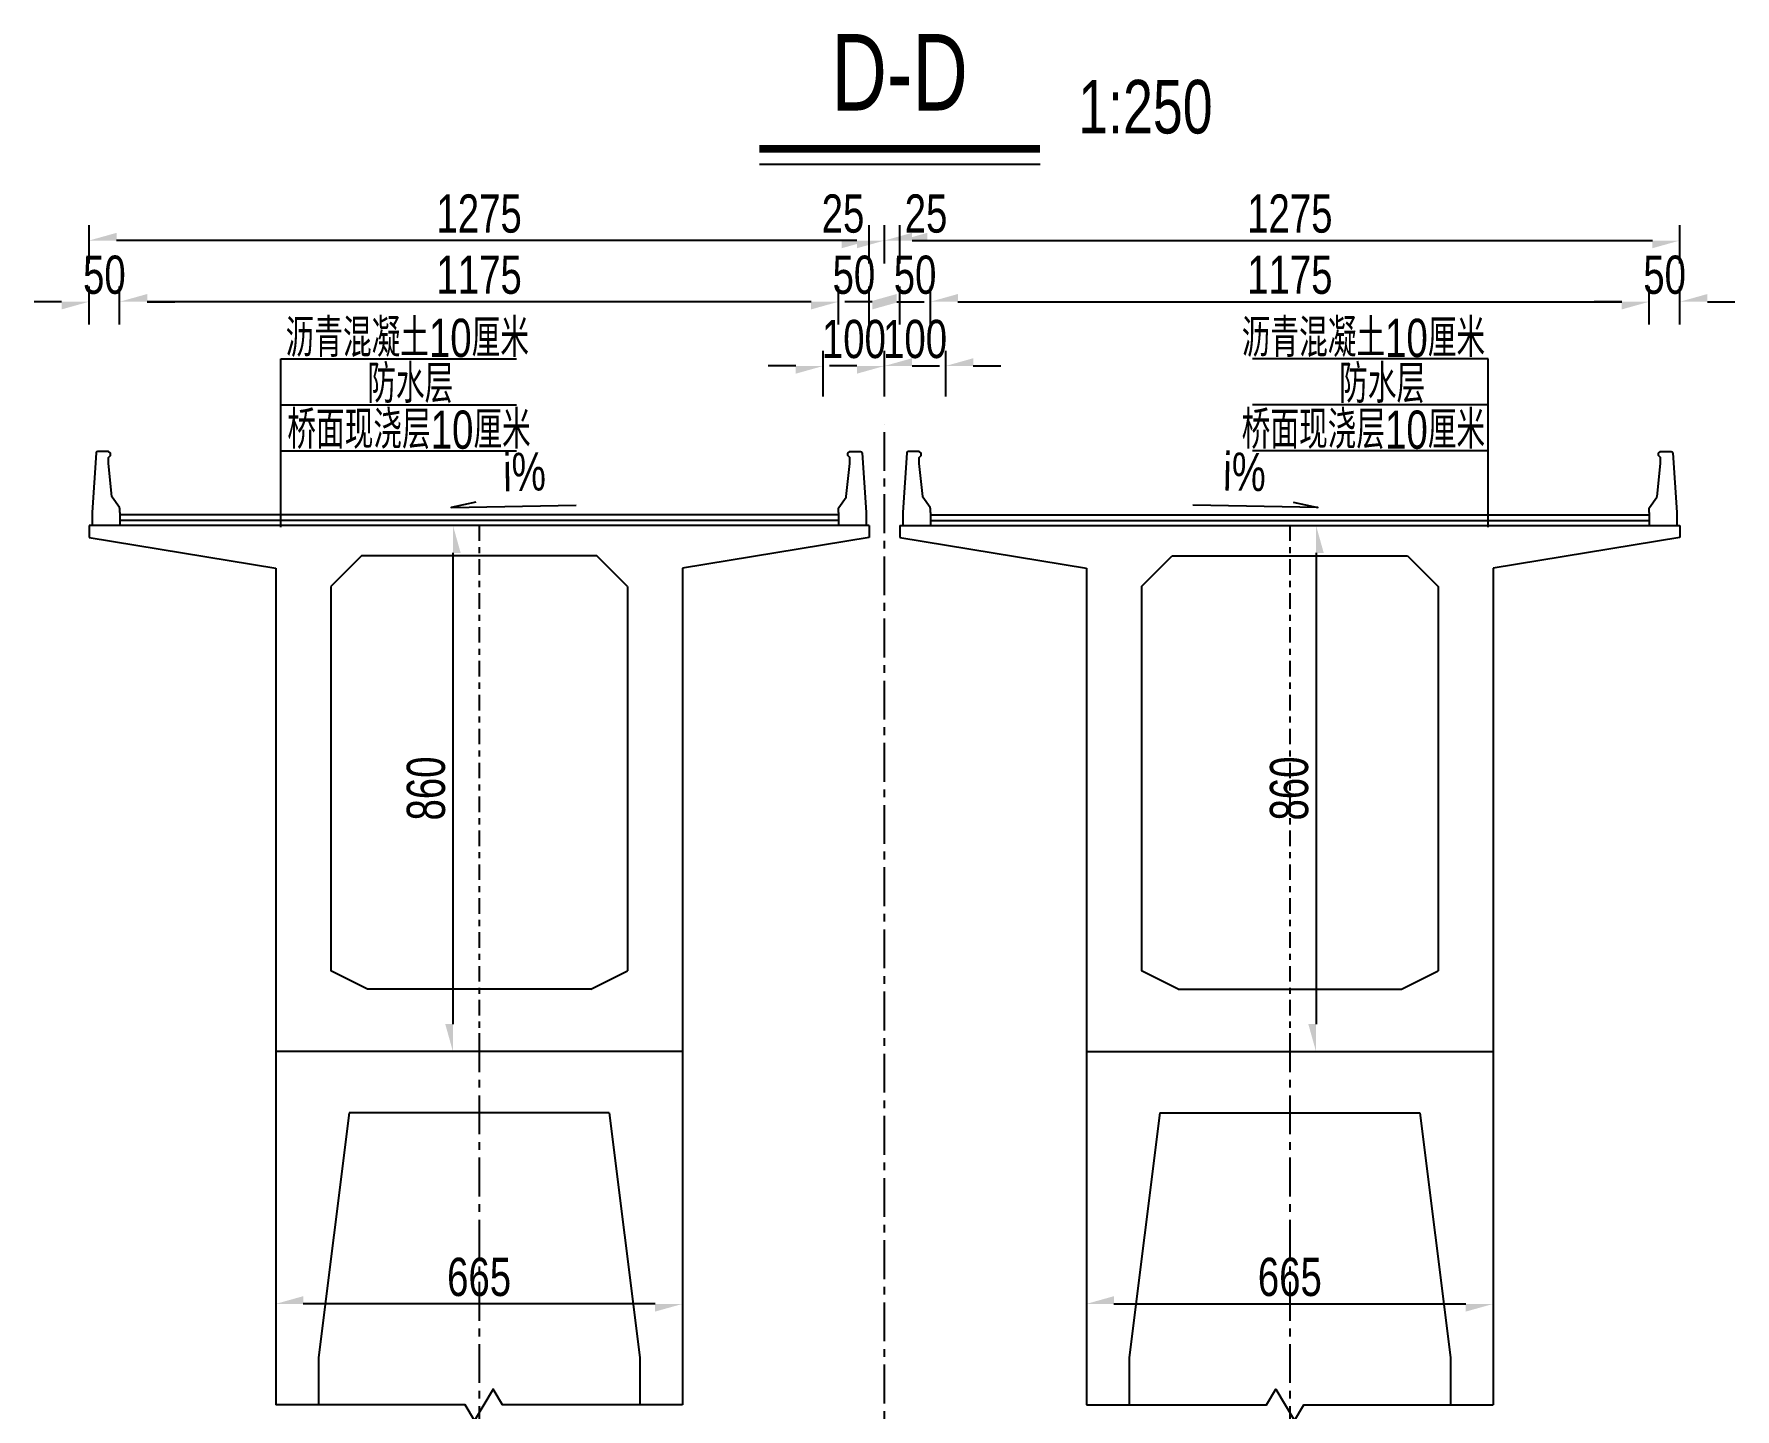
# Model space of a CAD drawing. Header units: millimetres. Extents: x 465729 to 466910, y 3671885 to 3673357.
# Drawn here: x 466882.57 to 466910.37, y 3673265.91 to 3673288.38 of the extents above; entities that cross this region are included whole.
import ezdxf
from ezdxf.enums import TextEntityAlignment as Align

# ---------------------------------------------------------------- set-up
doc = ezdxf.new("R2010")
doc.units = ezdxf.units.MM
doc.header["$LTSCALE"] = 0.2
doc.linetypes.add('CENTER', pattern=[50.8, 31.75, -6.35, 6.35, -6.35])
for name, color, linetype in [('折断线', 7, 'Continuous'), ('桥梁横断面', 3, 'Continuous'), ('横断面(基础)', 7, 'Continuous'), ('横断面(墩台身)', 7, 'Continuous')]:
    doc.layers.add(name, color=color, linetype=linetype)
doc.styles.add('BOM_Font', font='enTxt.shx', dxfattribs={"width": 0.75, "bigfont": 'hzTxt.shx'})
doc.dimstyles.new('BOM_Dim', dxfattribs={"dimscale": 0.1, "dimtxt": 2.5, "dimasz": 1.8, "dimexe": 1, "dimexo": 3, "dimgap": 0, "dimtad": 1, "dimdec": 1, "dimlfac": 100, "dimzin": 9, "dimdsep": 46, "dimtxsty": 'BOM_Font', "dimblk": 'ArrHalf', "dimblk1": 'ArrHalf', "dimblk2": 'ArrHalf', "dimcen": 0.5, "dimclrd": 7, "dimclre": 7, "dimclrt": 7, "dimaunit": 1, "dimadec": 0, "dimazin": 2, "dimtfac": 1, "dimtdec": 1, "dimtofl": 0, "dimtmove": 2, "dimatfit": 3, "dimfxl": 1, "dimtolj": 1, "dimtzin": 0, "dimarcsym": 0})

# ---------------------------------------------------------------- blocks, each defined once
blk = doc.blocks.new('ArrHalf')
at = {"linetype": 'Continuous'}
blk.add_hatch(color=0, dxfattribs=at).paths.add_polyline_path([(-1, 0), (-1, -0.28), (0, 0)])
blk = doc.blocks.new('*D143')
at = {"layer": 'Defpoints', "color": 0, "linetype": 'Continuous', "transparency": 16777216}
for p in [(466896.467, 3673282.952), (466895.467, 3673281.702), (466896.467, 3673281.702)]:
    blk.add_point(p, dxfattribs=at)
at = {"layer": '桥梁横断面', "color": 7, "linetype": 'Continuous', "lineweight": -2, "transparency": 16777216}
for p, q in [((466895.017, 3673282.952), (466894.567, 3673282.952)), ((466895.467, 3673282.452), (466895.467, 3673283.202)), ((466896.467, 3673282.452), (466896.467, 3673283.202)), ((466896.917, 3673282.952), (466897.367, 3673282.952))]:
    blk.add_line(p, q, dxfattribs=at)
at = {"layer": '桥梁横断面', "color": 7, "linetype": 'Continuous', "lineweight": -2, "transparency": 16777216, "xscale": 0.45, "yscale": 0.45, "zscale": 0.45}
blk.add_blockref('ArrHalf', (466895.467, 3673282.952), dxfattribs=at)
at = {"layer": '桥梁横断面', "color": 7, "linetype": 'Continuous', "lineweight": -2, "transparency": 16777216, "xscale": 0.45, "yscale": 0.45, "zscale": 0.45, "rotation": 180}
blk.add_blockref('ArrHalf', (466896.467, 3673282.952), dxfattribs=at)
at = {"layer": '桥梁横断面', "color": 7, "linetype": 'Continuous', "transparency": 16777216, "insert": (466895.967, 3673283.389), "char_height": 0.625, "attachment_point": 5, "style": 'BOM_Font'}
blk.add_mtext('\\A1;100', dxfattribs=at)
blk = doc.blocks.new('*D144')
at = {"layer": 'Defpoints', "color": 0, "linetype": 'Continuous', "transparency": 16777216}
for p in [(466896.217, 3673285.002), (466896.217, 3673282.002), (466896.467, 3673282.002)]:
    blk.add_point(p, dxfattribs=at)
at = {"layer": '桥梁横断面', "color": 7, "linetype": 'Continuous', "lineweight": -2, "transparency": 16777216}
for p, q in [((466896.217, 3673284.627), (466896.217, 3673285.252)), ((466896.467, 3673284.627), (466896.467, 3673285.252)), ((466895.767, 3673285.002), (466895.317, 3673285.002)), ((466896.917, 3673285.002), (466897.367, 3673285.002))]:
    blk.add_line(p, q, dxfattribs=at)
at = {"layer": '桥梁横断面', "color": 7, "linetype": 'Continuous', "lineweight": -2, "transparency": 16777216, "xscale": 0.45, "yscale": 0.45, "zscale": 0.45}
blk.add_blockref('ArrHalf', (466896.217, 3673285.002), dxfattribs=at)
at = {"layer": '桥梁横断面', "color": 7, "linetype": 'Continuous', "lineweight": -2, "transparency": 16777216, "xscale": 0.45, "yscale": 0.45, "zscale": 0.45, "rotation": 180}
blk.add_blockref('ArrHalf', (466896.467, 3673285.002), dxfattribs=at)
at = {"layer": '桥梁横断面', "color": 7, "linetype": 'Continuous', "transparency": 16777216, "insert": (466895.789, 3673285.439), "char_height": 0.625, "attachment_point": 5, "style": 'BOM_Font'}
blk.add_mtext('\\A1;25', dxfattribs=at)
blk = doc.blocks.new('*D145')
at = {"layer": 'Defpoints', "color": 0, "linetype": 'Continuous', "transparency": 16777216}
for p in [(466883.967, 3673284.002), (466883.967, 3673282.002), (466895.717, 3673282.002)]:
    blk.add_point(p, dxfattribs=at)
at = {"layer": '桥梁横断面', "color": 7, "linetype": 'Continuous', "lineweight": -2, "transparency": 16777216}
for p, q in [((466883.967, 3673283.627), (466883.967, 3673284.252)), ((466895.717, 3673283.627), (466895.717, 3673284.252)), ((466895.267, 3673284.002), (466884.417, 3673284.002))]:
    blk.add_line(p, q, dxfattribs=at)
at = {"layer": '桥梁横断面', "color": 7, "linetype": 'Continuous', "lineweight": -2, "transparency": 16777216, "xscale": 0.45, "yscale": 0.45, "zscale": 0.45, "rotation": 180}
blk.add_blockref('ArrHalf', (466883.967, 3673284.002), dxfattribs=at)
at = {"layer": '桥梁横断面', "color": 7, "linetype": 'Continuous', "lineweight": -2, "transparency": 16777216, "xscale": 0.45, "yscale": 0.45, "zscale": 0.45}
blk.add_blockref('ArrHalf', (466895.717, 3673284.002), dxfattribs=at)
at = {"layer": '桥梁横断面', "color": 7, "linetype": 'Continuous', "transparency": 16777216, "insert": (466889.842, 3673284.439), "char_height": 0.625, "attachment_point": 5, "style": 'BOM_Font'}
blk.add_mtext('\\A1;1175', dxfattribs=at)
blk = doc.blocks.new('*D146')
at = {"layer": 'Defpoints', "color": 0, "linetype": 'Continuous', "transparency": 16777216}
for p in [(466883.467, 3673285.002), (466883.467, 3673282.002), (466896.217, 3673282.002)]:
    blk.add_point(p, dxfattribs=at)
at = {"layer": '桥梁横断面', "color": 7, "linetype": 'Continuous', "lineweight": -2, "transparency": 16777216}
for p, q in [((466883.467, 3673284.627), (466883.467, 3673285.252)), ((466896.217, 3673284.627), (466896.217, 3673285.252)), ((466895.767, 3673285.002), (466883.917, 3673285.002))]:
    blk.add_line(p, q, dxfattribs=at)
at = {"layer": '桥梁横断面', "color": 7, "linetype": 'Continuous', "lineweight": -2, "transparency": 16777216, "xscale": 0.45, "yscale": 0.45, "zscale": 0.45, "rotation": 180}
blk.add_blockref('ArrHalf', (466883.467, 3673285.002), dxfattribs=at)
at = {"layer": '桥梁横断面', "color": 7, "linetype": 'Continuous', "lineweight": -2, "transparency": 16777216, "xscale": 0.45, "yscale": 0.45, "zscale": 0.45}
blk.add_blockref('ArrHalf', (466896.217, 3673285.002), dxfattribs=at)
at = {"layer": '桥梁横断面', "color": 7, "linetype": 'Continuous', "transparency": 16777216, "insert": (466889.842, 3673285.439), "char_height": 0.625, "attachment_point": 5, "style": 'BOM_Font'}
blk.add_mtext('\\A1;1275', dxfattribs=at)
blk = doc.blocks.new('*D147')
at = {"layer": 'Defpoints', "color": 0, "linetype": 'Continuous', "transparency": 16777216}
for p in [(466895.717, 3673284.002), (466895.717, 3673282.002), (466896.217, 3673282.002)]:
    blk.add_point(p, dxfattribs=at)
at = {"layer": '桥梁横断面', "color": 7, "linetype": 'Continuous', "lineweight": -2, "transparency": 16777216}
for p, q in [((466895.717, 3673283.627), (466895.717, 3673284.252)), ((466896.217, 3673283.627), (466896.217, 3673284.252)), ((466895.267, 3673284.002), (466894.817, 3673284.002)), ((466896.667, 3673284.002), (466897.117, 3673284.002))]:
    blk.add_line(p, q, dxfattribs=at)
at = {"layer": '桥梁横断面', "color": 7, "linetype": 'Continuous', "lineweight": -2, "transparency": 16777216, "xscale": 0.45, "yscale": 0.45, "zscale": 0.45, "rotation": 180}
blk.add_blockref('ArrHalf', (466896.217, 3673284.002), dxfattribs=at)
at = {"layer": '桥梁横断面', "color": 7, "linetype": 'Continuous', "lineweight": -2, "transparency": 16777216, "xscale": 0.45, "yscale": 0.45, "zscale": 0.45}
blk.add_blockref('ArrHalf', (466895.717, 3673284.002), dxfattribs=at)
at = {"layer": '桥梁横断面', "color": 7, "linetype": 'Continuous', "transparency": 16777216, "insert": (466895.967, 3673284.439), "char_height": 0.625, "attachment_point": 5, "style": 'BOM_Font'}
blk.add_mtext('\\A1;50', dxfattribs=at)
blk = doc.blocks.new('*D148')
at = {"layer": 'Defpoints', "color": 0, "linetype": 'Continuous', "transparency": 16777216}
for p in [(466883.467, 3673284.002), (466883.467, 3673282.002), (466883.967, 3673282.002)]:
    blk.add_point(p, dxfattribs=at)
at = {"layer": '桥梁横断面', "color": 7, "linetype": 'Continuous', "lineweight": -2, "transparency": 16777216}
for p, q in [((466883.467, 3673283.627), (466883.467, 3673284.252)), ((466883.967, 3673283.627), (466883.967, 3673284.252)), ((466883.017, 3673284.002), (466882.567, 3673284.002)), ((466884.417, 3673284.002), (466884.867, 3673284.002))]:
    blk.add_line(p, q, dxfattribs=at)
at = {"layer": '桥梁横断面', "color": 7, "linetype": 'Continuous', "lineweight": -2, "transparency": 16777216, "xscale": 0.45, "yscale": 0.45, "zscale": 0.45, "rotation": 180}
blk.add_blockref('ArrHalf', (466883.967, 3673284.002), dxfattribs=at)
at = {"layer": '桥梁横断面', "color": 7, "linetype": 'Continuous', "lineweight": -2, "transparency": 16777216, "xscale": 0.45, "yscale": 0.45, "zscale": 0.45}
blk.add_blockref('ArrHalf', (466883.467, 3673284.002), dxfattribs=at)
at = {"layer": '桥梁横断面', "color": 7, "linetype": 'Continuous', "transparency": 16777216, "insert": (466883.717, 3673284.439), "char_height": 0.625, "attachment_point": 5, "style": 'BOM_Font'}
blk.add_mtext('\\A1;50', dxfattribs=at)
blk = doc.blocks.new('*D175')
at = {"layer": 'Defpoints', "color": 0, "linetype": 'Continuous', "transparency": 16777216}
for p in [(466889.842, 3673280.347), (466889.414, 3673271.747), (466889.842, 3673271.747)]:
    blk.add_point(p, dxfattribs=at)
at = {"layer": '桥梁横断面', "color": 7, "linetype": 'Continuous', "lineweight": -2, "transparency": 16777216}
for p, q in [((466889.217, 3673280.347), (466889.164, 3673280.347)), ((466889.414, 3673279.897), (466889.414, 3673272.197)), ((466889.217, 3673271.747), (466889.164, 3673271.747))]:
    blk.add_line(p, q, dxfattribs=at)
at = {"layer": '桥梁横断面', "color": 7, "linetype": 'Continuous', "lineweight": -2, "transparency": 16777216, "xscale": 0.45, "yscale": 0.45, "zscale": 0.45}
for p, rotation in [((466889.414, 3673280.347), 90), ((466889.414, 3673271.747), 270)]:
    blk.add_blockref('ArrHalf', p, dxfattribs=dict(at, rotation=rotation))
at = {"layer": '桥梁横断面', "color": 7, "linetype": 'Continuous', "transparency": 16777216, "insert": (466888.976, 3673276.047), "char_height": 0.625, "attachment_point": 5, "rotation": 90, "style": 'BOM_Font'}
blk.add_mtext('\\A1;860', dxfattribs=at)
blk = doc.blocks.new('*D149')
at = {"layer": 'Defpoints', "color": 0, "linetype": 'Continuous', "transparency": 16777216}
for p in [(466886.517, 3673267.624), (466886.517, 3673267.39), (466893.167, 3673267.39)]:
    blk.add_point(p, dxfattribs=at)
at = {"layer": '桥梁横断面', "color": 7, "linetype": 'Continuous', "lineweight": -2, "transparency": 16777216}
for p, q in [((466886.517, 3673268.015), (466886.517, 3673267.874)), ((466893.167, 3673268.015), (466893.167, 3673267.874)), ((466892.717, 3673267.624), (466886.967, 3673267.624))]:
    blk.add_line(p, q, dxfattribs=at)
at = {"layer": '桥梁横断面', "color": 7, "linetype": 'Continuous', "lineweight": -2, "transparency": 16777216, "xscale": 0.45, "yscale": 0.45, "zscale": 0.45, "rotation": 180}
blk.add_blockref('ArrHalf', (466886.517, 3673267.624), dxfattribs=at)
at = {"layer": '桥梁横断面', "color": 7, "linetype": 'Continuous', "lineweight": -2, "transparency": 16777216, "xscale": 0.45, "yscale": 0.45, "zscale": 0.45}
blk.add_blockref('ArrHalf', (466893.167, 3673267.624), dxfattribs=at)
at = {"layer": '桥梁横断面', "color": 7, "linetype": 'Continuous', "transparency": 16777216, "insert": (466889.842, 3673268.061), "char_height": 0.625, "attachment_point": 5, "style": 'BOM_Font'}
blk.add_mtext('\\A1;665', dxfattribs=at)
blk = doc.blocks.new('*D157')
at = {"layer": 'Defpoints', "color": 0, "linetype": 'Continuous', "transparency": 16777216}
for p in [(466896.467, 3673282.952), (466896.467, 3673281.702), (466897.467, 3673281.702)]:
    blk.add_point(p, dxfattribs=at)
at = {"layer": '桥梁横断面', "color": 7, "linetype": 'Continuous', "lineweight": -2, "transparency": 16777216}
for p, q in [((466896.017, 3673282.952), (466895.567, 3673282.952)), ((466896.467, 3673282.452), (466896.467, 3673283.202)), ((466897.467, 3673282.452), (466897.467, 3673283.202)), ((466897.917, 3673282.952), (466898.367, 3673282.952))]:
    blk.add_line(p, q, dxfattribs=at)
at = {"layer": '桥梁横断面', "color": 7, "linetype": 'Continuous', "lineweight": -2, "transparency": 16777216, "xscale": 0.45, "yscale": 0.45, "zscale": 0.45}
blk.add_blockref('ArrHalf', (466896.467, 3673282.952), dxfattribs=at)
at = {"layer": '桥梁横断面', "color": 7, "linetype": 'Continuous', "lineweight": -2, "transparency": 16777216, "xscale": 0.45, "yscale": 0.45, "zscale": 0.45, "rotation": 180}
blk.add_blockref('ArrHalf', (466897.467, 3673282.952), dxfattribs=at)
at = {"layer": '桥梁横断面', "color": 7, "linetype": 'Continuous', "transparency": 16777216, "insert": (466896.967, 3673283.389), "char_height": 0.625, "attachment_point": 5, "style": 'BOM_Font'}
blk.add_mtext('\\A1;100', dxfattribs=at)
blk = doc.blocks.new('*D158')
at = {"layer": 'Defpoints', "color": 0, "linetype": 'Continuous', "transparency": 16777216}
for p in [(466896.717, 3673285.002), (466896.467, 3673282.002), (466896.717, 3673282.002)]:
    blk.add_point(p, dxfattribs=at)
at = {"layer": '桥梁横断面', "color": 7, "linetype": 'Continuous', "lineweight": -2, "transparency": 16777216}
for p, q in [((466896.467, 3673284.627), (466896.467, 3673285.252)), ((466896.717, 3673284.627), (466896.717, 3673285.252)), ((466896.017, 3673285.002), (466895.567, 3673285.002)), ((466897.167, 3673285.002), (466897.617, 3673285.002))]:
    blk.add_line(p, q, dxfattribs=at)
at = {"layer": '桥梁横断面', "color": 7, "linetype": 'Continuous', "lineweight": -2, "transparency": 16777216, "xscale": 0.45, "yscale": 0.45, "zscale": 0.45}
blk.add_blockref('ArrHalf', (466896.467, 3673285.002), dxfattribs=at)
at = {"layer": '桥梁横断面', "color": 7, "linetype": 'Continuous', "lineweight": -2, "transparency": 16777216, "xscale": 0.45, "yscale": 0.45, "zscale": 0.45, "rotation": 180}
blk.add_blockref('ArrHalf', (466896.717, 3673285.002), dxfattribs=at)
at = {"layer": '桥梁横断面', "color": 7, "linetype": 'Continuous', "transparency": 16777216, "insert": (466897.146, 3673285.439), "char_height": 0.625, "attachment_point": 5, "style": 'BOM_Font'}
blk.add_mtext('\\A1;25', dxfattribs=at)
blk = doc.blocks.new('*D159')
at = {"layer": 'Defpoints', "color": 0, "linetype": 'Continuous', "transparency": 16777216}
for p in [(466908.967, 3673284.002), (466897.217, 3673282.002), (466908.967, 3673282.002)]:
    blk.add_point(p, dxfattribs=at)
at = {"layer": '桥梁横断面', "color": 7, "linetype": 'Continuous', "lineweight": -2, "transparency": 16777216}
for p, q in [((466897.217, 3673283.627), (466897.217, 3673284.252)), ((466908.967, 3673283.627), (466908.967, 3673284.252)), ((466897.667, 3673284.002), (466908.517, 3673284.002))]:
    blk.add_line(p, q, dxfattribs=at)
at = {"layer": '桥梁横断面', "color": 7, "linetype": 'Continuous', "lineweight": -2, "transparency": 16777216, "xscale": 0.45, "yscale": 0.45, "zscale": 0.45, "rotation": 180}
blk.add_blockref('ArrHalf', (466897.217, 3673284.002), dxfattribs=at)
at = {"layer": '桥梁横断面', "color": 7, "linetype": 'Continuous', "lineweight": -2, "transparency": 16777216, "xscale": 0.45, "yscale": 0.45, "zscale": 0.45}
blk.add_blockref('ArrHalf', (466908.967, 3673284.002), dxfattribs=at)
at = {"layer": '桥梁横断面', "color": 7, "linetype": 'Continuous', "transparency": 16777216, "insert": (466903.092, 3673284.439), "char_height": 0.625, "attachment_point": 5, "style": 'BOM_Font'}
blk.add_mtext('\\A1;1175', dxfattribs=at)
blk = doc.blocks.new('*D160')
at = {"layer": 'Defpoints', "color": 0, "linetype": 'Continuous', "transparency": 16777216}
for p in [(466909.467, 3673285.002), (466896.717, 3673282.002), (466909.467, 3673282.002)]:
    blk.add_point(p, dxfattribs=at)
at = {"layer": '桥梁横断面', "color": 7, "linetype": 'Continuous', "lineweight": -2, "transparency": 16777216}
for p, q in [((466896.717, 3673284.627), (466896.717, 3673285.252)), ((466909.467, 3673284.627), (466909.467, 3673285.252)), ((466897.167, 3673285.002), (466909.017, 3673285.002))]:
    blk.add_line(p, q, dxfattribs=at)
at = {"layer": '桥梁横断面', "color": 7, "linetype": 'Continuous', "lineweight": -2, "transparency": 16777216, "xscale": 0.45, "yscale": 0.45, "zscale": 0.45, "rotation": 180}
blk.add_blockref('ArrHalf', (466896.717, 3673285.002), dxfattribs=at)
at = {"layer": '桥梁横断面', "color": 7, "linetype": 'Continuous', "lineweight": -2, "transparency": 16777216, "xscale": 0.45, "yscale": 0.45, "zscale": 0.45}
blk.add_blockref('ArrHalf', (466909.467, 3673285.002), dxfattribs=at)
at = {"layer": '桥梁横断面', "color": 7, "linetype": 'Continuous', "transparency": 16777216, "insert": (466903.092, 3673285.439), "char_height": 0.625, "attachment_point": 5, "style": 'BOM_Font'}
blk.add_mtext('\\A1;1275', dxfattribs=at)
blk = doc.blocks.new('*D161')
at = {"layer": 'Defpoints', "color": 0, "linetype": 'Continuous', "transparency": 16777216}
for p in [(466897.217, 3673284.002), (466896.717, 3673282.002), (466897.217, 3673282.002)]:
    blk.add_point(p, dxfattribs=at)
at = {"layer": '桥梁横断面', "color": 7, "linetype": 'Continuous', "lineweight": -2, "transparency": 16777216}
for p, q in [((466896.717, 3673283.627), (466896.717, 3673284.252)), ((466897.217, 3673283.627), (466897.217, 3673284.252)), ((466896.267, 3673284.002), (466895.817, 3673284.002)), ((466897.667, 3673284.002), (466898.117, 3673284.002))]:
    blk.add_line(p, q, dxfattribs=at)
at = {"layer": '桥梁横断面', "color": 7, "linetype": 'Continuous', "lineweight": -2, "transparency": 16777216, "xscale": 0.45, "yscale": 0.45, "zscale": 0.45, "rotation": 180}
blk.add_blockref('ArrHalf', (466897.217, 3673284.002), dxfattribs=at)
at = {"layer": '桥梁横断面', "color": 7, "linetype": 'Continuous', "lineweight": -2, "transparency": 16777216, "xscale": 0.45, "yscale": 0.45, "zscale": 0.45}
blk.add_blockref('ArrHalf', (466896.717, 3673284.002), dxfattribs=at)
at = {"layer": '桥梁横断面', "color": 7, "linetype": 'Continuous', "transparency": 16777216, "insert": (466896.967, 3673284.439), "char_height": 0.625, "attachment_point": 5, "style": 'BOM_Font'}
blk.add_mtext('\\A1;50', dxfattribs=at)
blk = doc.blocks.new('*D162')
at = {"layer": 'Defpoints', "color": 0, "linetype": 'Continuous', "transparency": 16777216}
for p in [(466909.467, 3673284.002), (466908.967, 3673282.002), (466909.467, 3673282.002)]:
    blk.add_point(p, dxfattribs=at)
at = {"layer": '桥梁横断面', "color": 7, "linetype": 'Continuous', "lineweight": -2, "transparency": 16777216}
for p, q in [((466908.967, 3673283.627), (466908.967, 3673284.252)), ((466909.467, 3673283.627), (466909.467, 3673284.252)), ((466908.517, 3673284.002), (466908.067, 3673284.002)), ((466909.917, 3673284.002), (466910.367, 3673284.002))]:
    blk.add_line(p, q, dxfattribs=at)
at = {"layer": '桥梁横断面', "color": 7, "linetype": 'Continuous', "lineweight": -2, "transparency": 16777216, "xscale": 0.45, "yscale": 0.45, "zscale": 0.45, "rotation": 180}
blk.add_blockref('ArrHalf', (466909.467, 3673284.002), dxfattribs=at)
at = {"layer": '桥梁横断面', "color": 7, "linetype": 'Continuous', "lineweight": -2, "transparency": 16777216, "xscale": 0.45, "yscale": 0.45, "zscale": 0.45}
blk.add_blockref('ArrHalf', (466908.967, 3673284.002), dxfattribs=at)
at = {"layer": '桥梁横断面', "color": 7, "linetype": 'Continuous', "transparency": 16777216, "insert": (466909.217, 3673284.439), "char_height": 0.625, "attachment_point": 5, "style": 'BOM_Font'}
blk.add_mtext('\\A1;50', dxfattribs=at)
blk = doc.blocks.new('*D176')
at = {"layer": 'Defpoints', "color": 0, "linetype": 'Continuous', "transparency": 16777216}
for p in [(466903.092, 3673280.347), (466903.092, 3673271.747), (466903.52, 3673271.747)]:
    blk.add_point(p, dxfattribs=at)
at = {"layer": '桥梁横断面', "color": 7, "linetype": 'Continuous', "lineweight": -2, "transparency": 16777216}
for p, q in [((466903.717, 3673280.347), (466903.77, 3673280.347)), ((466903.52, 3673279.897), (466903.52, 3673272.197)), ((466903.717, 3673271.747), (466903.77, 3673271.747))]:
    blk.add_line(p, q, dxfattribs=at)
at = {"layer": '桥梁横断面', "color": 7, "linetype": 'Continuous', "lineweight": -2, "transparency": 16777216, "xscale": 0.45, "yscale": 0.45, "zscale": 0.45}
for p, rotation in [((466903.52, 3673280.347), 90), ((466903.52, 3673271.747), 270)]:
    blk.add_blockref('ArrHalf', p, dxfattribs=dict(at, rotation=rotation))
at = {"layer": '桥梁横断面', "color": 7, "linetype": 'Continuous', "transparency": 16777216, "insert": (466903.083, 3673276.047), "char_height": 0.625, "attachment_point": 5, "rotation": 90, "style": 'BOM_Font'}
blk.add_mtext('\\A1;860', dxfattribs=at)
blk = doc.blocks.new('*D163')
at = {"layer": 'Defpoints', "color": 0, "linetype": 'Continuous', "transparency": 16777216}
for p in [(466899.767, 3673267.39), (466906.417, 3673267.624), (466906.417, 3673267.39)]:
    blk.add_point(p, dxfattribs=at)
at = {"layer": '桥梁横断面', "color": 7, "linetype": 'Continuous', "lineweight": -2, "transparency": 16777216}
for p, q in [((466899.767, 3673268.015), (466899.767, 3673267.874)), ((466906.417, 3673268.015), (466906.417, 3673267.874)), ((466900.217, 3673267.624), (466905.967, 3673267.624))]:
    blk.add_line(p, q, dxfattribs=at)
at = {"layer": '桥梁横断面', "color": 7, "linetype": 'Continuous', "lineweight": -2, "transparency": 16777216, "xscale": 0.45, "yscale": 0.45, "zscale": 0.45, "rotation": 180}
blk.add_blockref('ArrHalf', (466899.767, 3673267.624), dxfattribs=at)
at = {"layer": '桥梁横断面', "color": 7, "linetype": 'Continuous', "lineweight": -2, "transparency": 16777216, "xscale": 0.45, "yscale": 0.45, "zscale": 0.45}
blk.add_blockref('ArrHalf', (466906.417, 3673267.624), dxfattribs=at)
at = {"layer": '桥梁横断面', "color": 7, "linetype": 'Continuous', "transparency": 16777216, "insert": (466903.092, 3673268.061), "char_height": 0.625, "attachment_point": 5, "style": 'BOM_Font'}
blk.add_mtext('\\A1;665', dxfattribs=at)

msp = doc.modelspace()

# ---------------------------------------------------------------- linework, layer by layer
at = {"linetype": 'Continuous'}
for p, q in [((466883.9672, 3673280.5568), (466883.9672, 3673280.3468)), ((466895.7172, 3673280.5568), (466895.7172, 3673280.3468)), ((466897.2172, 3673280.5568), (466897.2172, 3673280.3468)), ((466908.9672, 3673280.5568), (466908.9672, 3673280.3468))]:
    msp.add_line(p, q, dxfattribs=at)
at = {"layer": '折断线', "color": 7, "linetype": 'Continuous', "ltscale": 0.5}
for points in [[(466893.1672, 3673265.974), (466890.2232, 3673265.974), (466890.0702, 3673266.229), (466889.7642, 3673265.719), (466889.6112, 3673265.974), (466886.5172, 3673265.974)], [(466899.7672, 3673265.974), (466902.7112, 3673265.974), (466902.8642, 3673266.229), (466903.1702, 3673265.719), (466903.3232, 3673265.974), (466906.4172, 3673265.974)]]:
    msp.add_lwpolyline(points, dxfattribs=at)
at = {"layer": '桥梁横断面', "color": 7, "linetype": 'Continuous'}
for p, q in [((466886.5999, 3673280.3173), (466886.5999, 3673283.0673)), ((466886.5999, 3673283.0673), (466890.4504, 3673283.0673)), ((466906.3345, 3673283.0673), (466902.484, 3673283.0673)), ((466906.3345, 3673280.3173), (466906.3345, 3673283.0673)), ((466886.5999, 3673282.3173), (466890.4504, 3673282.3173)), ((466906.3345, 3673282.3173), (466902.484, 3673282.3173)), ((466886.5999, 3673281.5673), (466890.4504, 3673281.5673)), ((466906.3345, 3673281.5673), (466902.484, 3673281.5673))]:
    msp.add_line(p, q, dxfattribs=at)
at = {"layer": '桥梁横断面', "color": 7, "linetype": 'CENTER', "ltscale": 0.1}
msp.add_line((466896.4672, 3673257.8696), (466896.4672, 3673282.0018), dxfattribs=at)
at = {"layer": '桥梁横断面', "color": 3, "linetype": 'Continuous', "ltscale": 0.05}
for p, q in [((466895.7172, 3673280.5168), (466883.9672, 3673280.5168)), ((466897.2172, 3673280.5168), (466908.9672, 3673280.5168)), ((466896.2172, 3673280.3468), (466883.4672, 3673280.3468)), ((466883.4672, 3673280.3468), (466883.4672, 3673280.1468)), ((466896.2172, 3673280.3468), (466896.2172, 3673280.1468)), ((466896.7172, 3673280.3468), (466909.4672, 3673280.3468)), ((466896.7172, 3673280.3468), (466896.7172, 3673280.1468)), ((466909.4672, 3673280.3468), (466909.4672, 3673280.1468)), ((466883.4672, 3673280.1468), (466886.5172, 3673279.6468)), ((466896.2172, 3673280.1468), (466893.1672, 3673279.6468)), ((466896.7172, 3673280.1468), (466899.7672, 3673279.6468)), ((466909.4672, 3673280.1468), (466906.4172, 3673279.6468)), ((466886.5172, 3673279.6468), (466886.5172, 3673271.7468)), ((466887.9172, 3673279.8468), (466887.4172, 3673279.3468)), ((466891.7672, 3673279.8468), (466887.9172, 3673279.8468)), ((466892.2672, 3673279.3468), (466891.7672, 3673279.8468)), ((466893.1672, 3673279.6468), (466893.1672, 3673271.7468)), ((466899.7672, 3673279.6468), (466899.7672, 3673271.7468)), ((466900.6672, 3673279.3468), (466901.1672, 3673279.8468)), ((466901.1672, 3673279.8468), (466905.0172, 3673279.8468)), ((466905.0172, 3673279.8468), (466905.5172, 3673279.3468)), ((466906.4172, 3673279.6468), (466906.4172, 3673271.7468)), ((466887.4172, 3673279.3468), (466887.4172, 3673273.0668)), ((466892.2672, 3673279.3468), (466892.2672, 3673273.0668)), ((466900.6672, 3673279.3468), (466900.6672, 3673273.0668)), ((466905.5172, 3673279.3468), (466905.5172, 3673273.0668)), ((466888.0172, 3673272.7668), (466887.4172, 3673273.0668)), ((466891.6672, 3673272.7668), (466892.2672, 3673273.0668)), ((466901.2672, 3673272.7668), (466900.6672, 3673273.0668)), ((466904.9172, 3673272.7668), (466905.5172, 3673273.0668)), ((466891.6672, 3673272.7668), (466888.0172, 3673272.7668)), ((466901.2672, 3673272.7668), (466904.9172, 3673272.7668)), ((466893.1672, 3673271.7468), (466886.5172, 3673271.7468)), ((466899.7672, 3673271.7468), (466906.4172, 3673271.7468))]:
    msp.add_line(p, q, dxfattribs=at)
at = {"layer": '桥梁横断面', "color": 2, "linetype": 'Continuous'}
for p, q in [((466895.7172, 3673280.4268), (466883.9672, 3673280.4268)), ((466897.2172, 3673280.4268), (466908.9672, 3673280.4268))]:
    msp.add_line(p, q, dxfattribs=at)
at = {"layer": '桥梁横断面', "color": 7, "linetype": 'CENTER', "ltscale": 0.04}
for p, q in [((466889.8422, 3673280.3468), (466889.8422, 3673271.7468)), ((466903.0922, 3673280.3468), (466903.0922, 3673271.7468))]:
    msp.add_line(p, q, dxfattribs=at)
at = {"layer": '桥梁横断面', "color": 7, "linetype": 'Continuous', "const_width": 0.125}
msp.add_lwpolyline([(466894.4216, 3673286.5018), (466899.0087, 3673286.5018)], dxfattribs=at)
at = {"layer": '桥梁横断面', "color": 7, "linetype": 'Continuous'}
for points in [[(466894.4216, 3673286.2518), (466899.0087, 3673286.2518)], [(466889.7901, 3673280.7237), (466889.3855, 3673280.6369), (466891.4275, 3673280.6777)], [(466903.1443, 3673280.7237), (466903.5489, 3673280.6369), (466901.5069, 3673280.6777)]]:
    msp.add_lwpolyline(points, dxfattribs=at)
at = {"layer": '桥梁横断面', "linetype": 'Continuous'}
for points in [[(466883.9672, 3673280.5568), (466883.9672, 3673280.624, 0.1529264), (466883.9627, 3673280.6383), (466883.8459, 3673280.8066, -0.1263613), (466883.8415, 3673280.8182), (466883.7852, 3673281.3568), (466883.7852, 3673281.4568), (466883.8152, 3673281.4868, 0.1811988), (466883.8152, 3673281.5268), (466883.7852, 3673281.5568), (466883.6086, 3673281.5568, 0.3944647), (466883.5836, 3673281.5335), (466883.5172, 3673280.5568), (466883.5172, 3673280.3478, 1)], [(466895.7172, 3673280.5568), (466895.7172, 3673280.624, -0.1529264), (466895.7217, 3673280.6383), (466895.8385, 3673280.8066, 0.1263613), (466895.8429, 3673280.8182), (466895.8992, 3673281.3568), (466895.8992, 3673281.4568), (466895.8692, 3673281.4868, -0.1811988), (466895.8692, 3673281.5268), (466895.8992, 3673281.5568), (466896.0759, 3673281.5568, -0.3944647), (466896.1008, 3673281.5335), (466896.1672, 3673280.5568), (466896.1672, 3673280.3478, -1)], [(466897.2172, 3673280.5568), (466897.2172, 3673280.624, 0.1529264), (466897.2127, 3673280.6383), (466897.0959, 3673280.8066, -0.1263613), (466897.0915, 3673280.8182), (466897.0352, 3673281.3568), (466897.0352, 3673281.4568), (466897.0652, 3673281.4868, 0.1811988), (466897.0652, 3673281.5268), (466897.0352, 3673281.5568), (466896.8586, 3673281.5568, 0.3944647), (466896.8336, 3673281.5335), (466896.7672, 3673280.5568), (466896.7672, 3673280.3478, 1)], [(466908.9672, 3673280.5568), (466908.9672, 3673280.624, -0.1529264), (466908.9717, 3673280.6383), (466909.0885, 3673280.8066, 0.1263613), (466909.0929, 3673280.8182), (466909.1492, 3673281.3568), (466909.1492, 3673281.4568), (466909.1192, 3673281.4868, -0.1811988), (466909.1192, 3673281.5268), (466909.1492, 3673281.5568), (466909.3259, 3673281.5568, -0.3944647), (466909.3508, 3673281.5335), (466909.4172, 3673280.5568), (466909.4172, 3673280.3478, -1)]]:
    msp.add_lwpolyline(points, format="xyb", dxfattribs=at)
at = {"layer": '横断面(基础)', "color": 7, "linetype": 'CENTER', "ltscale": 0.1}
for p, q in [((466889.8422, 3673272.0468), (466889.8422, 3673257.5806)), ((466903.0922, 3673272.0468), (466903.0922, 3673257.5806))]:
    msp.add_line(p, q, dxfattribs=at)
at = {"layer": '横断面(墩台身)', "color": 3, "linetype": 'Continuous', "ltscale": 0.5}
for p, q in [((466886.5172, 3673271.7468), (466886.5172, 3673265.974)), ((466893.1172, 3673271.7468), (466886.5672, 3673271.7468)), ((466893.1672, 3673271.7468), (466893.1672, 3673265.974)), ((466899.7672, 3673271.7468), (466899.7672, 3673265.974)), ((466899.8172, 3673271.7468), (466906.3672, 3673271.7468)), ((466906.4172, 3673271.7468), (466906.4172, 3673265.974)), ((466887.7172, 3673270.7468), (466887.2172, 3673266.7468)), ((466891.9672, 3673270.7468), (466887.7172, 3673270.7468)), ((466891.9672, 3673270.7468), (466892.4672, 3673266.7468)), ((466900.9672, 3673270.7468), (466900.4672, 3673266.7468)), ((466900.9672, 3673270.7468), (466905.2172, 3673270.7468)), ((466905.2172, 3673270.7468), (466905.7172, 3673266.7468)), ((466887.2172, 3673266.7468), (466887.2172, 3673265.974)), ((466892.4672, 3673266.7468), (466892.4672, 3673265.974)), ((466900.4672, 3673266.7468), (466900.4672, 3673265.974)), ((466905.7172, 3673266.7468), (466905.7172, 3673265.974))]:
    msp.add_line(p, q, dxfattribs=at)

# ---------------------------------------------------------------- texts
at = {"layer": '桥梁横断面', "color": 7, "linetype": 'Continuous', "style": 'BOM_Font', "width": 0.75}
msp.add_text('D-D', height=1.25, dxfattribs=at).set_placement((466896.7152, 3673286.7518), align=Align.BOTTOM_CENTER)
for s, height, p in [('1:250', 0.875, (466899.6337, 3673286.7518)), ('沥青混凝土10厘米', 0.625, (466886.6781, 3673283.0986)), ('沥青混凝土10厘米', 0.625, (466902.3055, 3673283.0986)), ('防水层', 0.625, (466888.0137, 3673282.3486)), ('防水层', 0.625, (466903.8978, 3673282.3486)), ('桥面现浇层10厘米', 0.625, (466886.7076, 3673281.5986)), ('桥面现浇层10厘米', 0.625, (466902.3055, 3673281.5986))]:
    msp.add_text(s, height=height, dxfattribs=at).set_placement(p)
for rotation, p in [(1.14592, (466890.5927, 3673280.7235)), (358.85408, (466902.3417, 3673280.7235))]:
    msp.add_text('i%%%', height=0.625, rotation=rotation, dxfattribs=at).set_placement(p, align=Align.BOTTOM_CENTER)

# ---------------------------------------------------------------- dimensions: what is measured, and where the dimension line sits
at = {"layer": '桥梁横断面', "color": 7, "linetype": 'Continuous'}
for base, p1, p2, angle, override, picture, middle in [((466883.4672, 3673285.0018), (466896.2172, 3673282.0018), (466883.4672, 3673282.0018), 180, {"dimscale": 0.25, "dimexe": 1, "dimexo": 10.5, "dimgap": 0.5, "dimtad": 1, "dimjust": 0, "dimdec": 1, "dimlfac": 100, "dimzin": 9, "dimpost": '<>', "dimtix": 1}, '*D146', (466889.8422, 3673285.4393)), ((466883.4672, 3673284.0018), (466883.9672, 3673282.0018), (466883.4672, 3673282.0018), 180, {"dimscale": 0.25, "dimexe": 1, "dimexo": 6.5, "dimgap": 0.5, "dimtad": 1, "dimjust": 0, "dimdec": 1, "dimlfac": 100, "dimzin": 9, "dimpost": '<>', "dimtix": 1}, '*D148', (466883.7172, 3673284.4393)), ((466883.9672, 3673284.0018), (466895.7172, 3673282.0018), (466883.9672, 3673282.0018), 180, {"dimscale": 0.25, "dimexe": 1, "dimexo": 6.5, "dimgap": 0.5, "dimtad": 1, "dimjust": 0, "dimdec": 1, "dimlfac": 100, "dimzin": 9, "dimpost": '<>', "dimtix": 1}, '*D145', (466889.8422, 3673284.4393)), ((466895.7172, 3673284.0018), (466896.2172, 3673282.0018), (466895.7172, 3673282.0018), 180, {"dimscale": 0.25, "dimexe": 1, "dimexo": 6.5, "dimgap": 0.5, "dimtad": 1, "dimjust": 0, "dimdec": 1, "dimlfac": 100, "dimzin": 9, "dimpost": '<>', "dimtix": 1}, '*D147', (466895.9672, 3673284.4393)), ((466896.4672, 3673282.9518), (466895.4672, 3673281.7018), (466896.4672, 3673281.7018), 180, {"dimscale": 0.25, "dimexe": 1, "dimexo": 3, "dimgap": 0.5, "dimtad": 1, "dimjust": 0, "dimdec": 1, "dimlfac": 100, "dimzin": 9, "dimpost": '<>', "dimtix": 1}, '*D143', (466895.9672, 3673283.3893)), ((466889.414, 3673271.7468), (466889.8422, 3673280.3468), (466889.8422, 3673271.7468), 90, {"dimscale": 0.25, "dimexo": 2.5, "dimgap": 0.5, "dimpost": '<>', "dimtix": 1}, '*D175', (466888.9765, 3673276.0468)), ((466903.5204, 3673271.7468), (466903.0922, 3673280.3468), (466903.0922, 3673271.7468), 90, {"dimscale": 0.25, "dimexo": 2.5, "dimgap": 0.5, "dimpost": '<>', "dimtix": 1}, '*D176', (466903.0829, 3673276.0468)), ((466886.5172, 3673267.6235), (466893.1672, 3673267.39), (466886.5172, 3673267.39), 180, {"dimscale": 0.25, "dimexo": 2.5, "dimgap": 0.5, "dimpost": '<>', "dimtix": 1}, '*D149', (466889.8422, 3673268.061))]:
    dim = msp.add_linear_dim(base=base, p1=p1, p2=p2, angle=angle, dimstyle='BOM_Dim', override=override, dxfattribs=at)
    dim.commit()
    dim.dimension.update_dxf_attribs({"geometry": picture, "text_midpoint": middle})
dim = msp.add_linear_dim(base=(466896.2172, 3673285.0018), p1=(466896.4672, 3673282.0018), p2=(466896.2172, 3673282.0018), angle=180, dimstyle='BOM_Dim', override={"dimscale": 0.25, "dimexe": 1, "dimexo": 10.5, "dimgap": 0.5, "dimtad": 1, "dimjust": 0, "dimdec": 1, "dimlfac": 100, "dimzin": 9, "dimpost": '<>', "dimtix": 1}, dxfattribs=at)
dim.commit()
dim.dimension.update_dxf_attribs({"geometry": '*D144', "text_midpoint": (466895.7886, 3673285.4393), "dimtype": 160})
dim = msp.add_linear_dim(base=(466896.7172, 3673285.0018), p1=(466896.4672, 3673282.0018), p2=(466896.7172, 3673282.0018), dimstyle='BOM_Dim', override={"dimscale": 0.25, "dimexe": 1, "dimexo": 10.5, "dimgap": 0.5, "dimtad": 1, "dimjust": 0, "dimdec": 1, "dimlfac": 100, "dimzin": 9, "dimpost": '<>', "dimtix": 1}, dxfattribs=at)
dim.commit()
dim.dimension.update_dxf_attribs({"geometry": '*D158', "text_midpoint": (466897.1458, 3673285.4393), "dimtype": 160})
for base, p1, p2, override, picture, middle in [((466909.4672, 3673285.0018), (466896.7172, 3673282.0018), (466909.4672, 3673282.0018), {"dimscale": 0.25, "dimexe": 1, "dimexo": 10.5, "dimgap": 0.5, "dimtad": 1, "dimjust": 0, "dimdec": 1, "dimlfac": 100, "dimzin": 9, "dimpost": '<>', "dimtix": 1}, '*D160', (466903.0922, 3673285.4393)), ((466897.2172, 3673284.0018), (466896.7172, 3673282.0018), (466897.2172, 3673282.0018), {"dimscale": 0.25, "dimexe": 1, "dimexo": 6.5, "dimgap": 0.5, "dimtad": 1, "dimjust": 0, "dimdec": 1, "dimlfac": 100, "dimzin": 9, "dimpost": '<>', "dimtix": 1}, '*D161', (466896.9672, 3673284.4393)), ((466908.9672, 3673284.0018), (466897.2172, 3673282.0018), (466908.9672, 3673282.0018), {"dimscale": 0.25, "dimexe": 1, "dimexo": 6.5, "dimgap": 0.5, "dimtad": 1, "dimjust": 0, "dimdec": 1, "dimlfac": 100, "dimzin": 9, "dimpost": '<>', "dimtix": 1}, '*D159', (466903.0922, 3673284.4393)), ((466909.4672, 3673284.0018), (466908.9672, 3673282.0018), (466909.4672, 3673282.0018), {"dimscale": 0.25, "dimexe": 1, "dimexo": 6.5, "dimgap": 0.5, "dimtad": 1, "dimjust": 0, "dimdec": 1, "dimlfac": 100, "dimzin": 9, "dimpost": '<>', "dimtix": 1}, '*D162', (466909.2172, 3673284.4393)), ((466896.4672, 3673282.9518), (466897.4672, 3673281.7018), (466896.4672, 3673281.7018), {"dimscale": 0.25, "dimexe": 1, "dimexo": 3, "dimgap": 0.5, "dimtad": 1, "dimjust": 0, "dimdec": 1, "dimlfac": 100, "dimzin": 9, "dimpost": '<>', "dimtix": 1}, '*D157', (466896.9672, 3673283.3893)), ((466906.4172, 3673267.6235), (466899.7672, 3673267.39), (466906.4172, 3673267.39), {"dimscale": 0.25, "dimexo": 2.5, "dimgap": 0.5, "dimpost": '<>', "dimtix": 1}, '*D163', (466903.0922, 3673268.061))]:
    dim = msp.add_linear_dim(base=base, p1=p1, p2=p2, dimstyle='BOM_Dim', override=override, dxfattribs=at)
    dim.commit()
    dim.dimension.update_dxf_attribs({"geometry": picture, "text_midpoint": middle})

doc.saveas('drawing.dxf')
